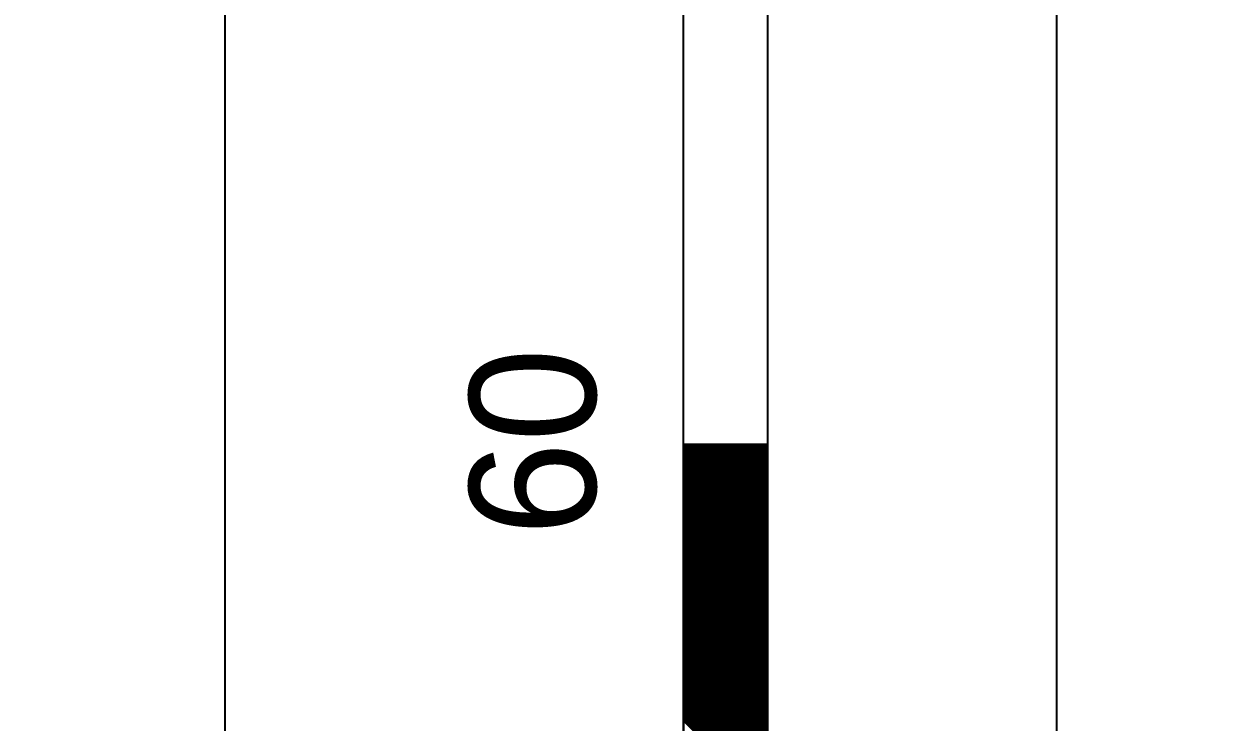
# Model space of a CAD drawing. Extents: x 729854 to 730444, y 4373781 to 4374808.
# Drawn here: x 730085.85 to 730100.01, y 4374737.71 to 4374746 of the extents above; entities that cross this region are included whole.
import ezdxf
from ezdxf.enums import TextEntityAlignment as Align

# ---------------------------------------------------------------- set-up
doc = ezdxf.new("R2010")
doc.units = 0
doc.layers.get('0').update_dxf_attribs({"linetype": 'CONTINUOUS'})

msp = doc.modelspace()

# ---------------------------------------------------------------- linework, layer by layer
at = {"color": 0, "linetype": 'CONTINUOUS'}
for p, q in [((730093.67, 4374681.01), (730093.67, 4374781.01)), ((730093.67, 4374681.01), (730093.67, 4374781.01)), ((730094.67, 4374681.01), (730094.67, 4374781.01)), ((730094.67, 4374681.01), (730094.67, 4374781.01)), ((730094.67, 4374740.01), (730093.67, 4374741.01)), ((730094.67, 4374740.01), (730093.67, 4374741.01)), ((730094.67, 4374739.99), (730093.67, 4374740.99)), ((730094.67, 4374739.99), (730093.67, 4374740.99)), ((730094.67, 4374739.98), (730093.67, 4374740.98)), ((730094.67, 4374739.98), (730093.67, 4374740.98)), ((730094.67, 4374739.97), (730093.67, 4374740.97)), ((730094.67, 4374739.97), (730093.67, 4374740.97)), ((730094.67, 4374740.02), (730093.68, 4374741.01)), ((730094.67, 4374740.02), (730093.68, 4374741.01)), ((730094.67, 4374740.04), (730093.7, 4374741.01)), ((730094.67, 4374740.04), (730093.7, 4374741.01)), ((730094.67, 4374740.05), (730093.71, 4374741.01)), ((730094.67, 4374740.05), (730093.71, 4374741.01)), ((730094.67, 4374740.07), (730093.73, 4374741.01)), ((730094.67, 4374740.07), (730093.73, 4374741.01)), ((730094.67, 4374740.08), (730093.74, 4374741.01)), ((730094.67, 4374740.08), (730093.74, 4374741.01)), ((730094.67, 4374740.09), (730093.75, 4374741.01)), ((730094.67, 4374740.09), (730093.75, 4374741.01)), ((730094.67, 4374740.11), (730093.77, 4374741.01)), ((730094.67, 4374740.11), (730093.77, 4374741.01)), ((730094.67, 4374740.12), (730093.78, 4374741.01)), ((730094.67, 4374740.12), (730093.78, 4374741.01)), ((730094.67, 4374740.14), (730093.8, 4374741.01)), ((730094.67, 4374740.14), (730093.8, 4374741.01)), ((730094.67, 4374740.15), (730093.81, 4374741.01)), ((730094.67, 4374740.15), (730093.81, 4374741.01)), ((730094.67, 4374740.16), (730093.82, 4374741.01)), ((730094.67, 4374740.16), (730093.82, 4374741.01)), ((730094.67, 4374740.18), (730093.84, 4374741.01)), ((730094.67, 4374740.18), (730093.84, 4374741.01)), ((730094.67, 4374740.19), (730093.85, 4374741.01)), ((730094.67, 4374740.19), (730093.85, 4374741.01)), ((730094.67, 4374740.21), (730093.87, 4374741.01)), ((730094.67, 4374740.21), (730093.87, 4374741.01)), ((730094.67, 4374740.22), (730093.88, 4374741.01)), ((730094.67, 4374740.22), (730093.88, 4374741.01)), ((730094.67, 4374740.23), (730093.89, 4374741.01)), ((730094.67, 4374740.23), (730093.89, 4374741.01)), ((730094.67, 4374740.25), (730093.91, 4374741.01)), ((730094.67, 4374740.25), (730093.91, 4374741.01)), ((730094.67, 4374740.26), (730093.92, 4374741.01)), ((730094.67, 4374740.26), (730093.92, 4374741.01)), ((730094.67, 4374740.28), (730093.94, 4374741.01)), ((730094.67, 4374740.28), (730093.94, 4374741.01)), ((730094.67, 4374740.29), (730093.95, 4374741.01)), ((730094.67, 4374740.29), (730093.95, 4374741.01)), ((730094.67, 4374740.31), (730093.97, 4374741.01)), ((730094.67, 4374740.31), (730093.97, 4374741.01)), ((730094.67, 4374740.32), (730093.98, 4374741.01)), ((730094.67, 4374740.32), (730093.98, 4374741.01)), ((730094.67, 4374740.33), (730093.99, 4374741.01)), ((730094.67, 4374740.33), (730093.99, 4374741.01)), ((730094.67, 4374740.35), (730094.01, 4374741.01)), ((730094.67, 4374740.35), (730094.01, 4374741.01)), ((730094.67, 4374740.36), (730094.02, 4374741.01)), ((730094.67, 4374740.36), (730094.02, 4374741.01)), ((730094.67, 4374740.38), (730094.04, 4374741.01)), ((730094.67, 4374740.38), (730094.04, 4374741.01)), ((730094.67, 4374740.39), (730094.05, 4374741.01)), ((730094.67, 4374740.39), (730094.05, 4374741.01)), ((730094.67, 4374740.4), (730094.06, 4374741.01)), ((730094.67, 4374740.4), (730094.06, 4374741.01)), ((730094.67, 4374740.42), (730094.08, 4374741.01)), ((730094.67, 4374740.42), (730094.08, 4374741.01)), ((730094.67, 4374740.43), (730094.09, 4374741.01)), ((730094.67, 4374740.43), (730094.09, 4374741.01)), ((730094.67, 4374740.45), (730094.11, 4374741.01)), ((730094.67, 4374740.45), (730094.11, 4374741.01)), ((730094.67, 4374740.46), (730094.12, 4374741.01)), ((730094.67, 4374740.46), (730094.12, 4374741.01)), ((730094.67, 4374740.48), (730094.14, 4374741.01)), ((730094.67, 4374740.48), (730094.14, 4374741.01)), ((730094.67, 4374740.49), (730094.15, 4374741.01)), ((730094.67, 4374740.49), (730094.15, 4374741.01)), ((730094.67, 4374740.5), (730094.16, 4374741.01)), ((730094.67, 4374740.5), (730094.16, 4374741.01)), ((730094.67, 4374740.52), (730094.18, 4374741.01)), ((730094.67, 4374740.52), (730094.18, 4374741.01)), ((730094.67, 4374740.53), (730094.19, 4374741.01)), ((730094.67, 4374740.53), (730094.19, 4374741.01)), ((730094.67, 4374740.55), (730094.21, 4374741.01)), ((730094.67, 4374740.55), (730094.21, 4374741.01)), ((730094.67, 4374740.56), (730094.22, 4374741.01)), ((730094.67, 4374740.56), (730094.22, 4374741.01)), ((730094.67, 4374740.57), (730094.23, 4374741.01)), ((730094.67, 4374740.57), (730094.23, 4374741.01)), ((730094.67, 4374740.59), (730094.25, 4374741.01)), ((730094.67, 4374740.59), (730094.25, 4374741.01)), ((730094.67, 4374740.6), (730094.26, 4374741.01)), ((730094.67, 4374740.6), (730094.26, 4374741.01)), ((730094.67, 4374740.62), (730094.28, 4374741.01)), ((730094.67, 4374740.62), (730094.28, 4374741.01)), ((730094.67, 4374740.63), (730094.29, 4374741.01)), ((730094.67, 4374740.63), (730094.29, 4374741.01)), ((730094.67, 4374740.65), (730094.31, 4374741.01)), ((730094.67, 4374740.65), (730094.31, 4374741.01)), ((730094.67, 4374740.66), (730094.32, 4374741.01)), ((730094.67, 4374740.66), (730094.32, 4374741.01)), ((730094.67, 4374740.67), (730094.33, 4374741.01)), ((730094.67, 4374740.67), (730094.33, 4374741.01)), ((730094.67, 4374740.69), (730094.35, 4374741.01)), ((730094.67, 4374740.69), (730094.35, 4374741.01)), ((730094.67, 4374740.7), (730094.36, 4374741.01)), ((730094.67, 4374740.7), (730094.36, 4374741.01)), ((730094.67, 4374740.72), (730094.38, 4374741.01)), ((730094.67, 4374740.72), (730094.38, 4374741.01)), ((730094.67, 4374740.73), (730094.39, 4374741.01)), ((730094.67, 4374740.73), (730094.39, 4374741.01)), ((730094.67, 4374740.74), (730094.4, 4374741.01)), ((730094.67, 4374740.74), (730094.4, 4374741.01)), ((730094.67, 4374740.76), (730094.42, 4374741.01)), ((730094.67, 4374740.76), (730094.42, 4374741.01)), ((730094.67, 4374740.77), (730094.43, 4374741.01)), ((730094.67, 4374740.77), (730094.43, 4374741.01)), ((730094.67, 4374740.79), (730094.45, 4374741.01)), ((730094.67, 4374740.79), (730094.45, 4374741.01)), ((730094.67, 4374740.8), (730094.46, 4374741.01)), ((730094.67, 4374740.8), (730094.46, 4374741.01)), ((730094.67, 4374740.81), (730094.47, 4374741.01)), ((730094.67, 4374740.81), (730094.47, 4374741.01)), ((730094.67, 4374740.83), (730094.49, 4374741.01)), ((730094.67, 4374740.83), (730094.49, 4374741.01)), ((730094.67, 4374740.84), (730094.5, 4374741.01)), ((730094.67, 4374740.84), (730094.5, 4374741.01)), ((730094.67, 4374740.86), (730094.52, 4374741.01)), ((730094.67, 4374740.86), (730094.52, 4374741.01)), ((730094.67, 4374740.87), (730094.53, 4374741.01)), ((730094.67, 4374740.87), (730094.53, 4374741.01)), ((730094.67, 4374740.89), (730094.55, 4374741.01)), ((730094.67, 4374740.89), (730094.55, 4374741.01)), ((730094.67, 4374740.9), (730094.56, 4374741.01)), ((730094.67, 4374740.9), (730094.56, 4374741.01)), ((730094.67, 4374740.91), (730094.57, 4374741.01)), ((730094.67, 4374740.91), (730094.57, 4374741.01)), ((730094.67, 4374740.93), (730094.59, 4374741.01)), ((730094.67, 4374740.93), (730094.59, 4374741.01)), ((730094.67, 4374740.94), (730094.6, 4374741.01)), ((730094.67, 4374740.94), (730094.6, 4374741.01)), ((730094.67, 4374740.96), (730094.62, 4374741.01)), ((730094.67, 4374740.96), (730094.62, 4374741.01)), ((730094.67, 4374740.97), (730094.63, 4374741.01)), ((730094.67, 4374740.97), (730094.63, 4374741.01)), ((730094.67, 4374740.98), (730094.64, 4374741.01)), ((730094.67, 4374740.98), (730094.64, 4374741.01)), ((730094.67, 4374741), (730094.66, 4374741.01)), ((730094.67, 4374741), (730094.66, 4374741.01)), ((730094.67, 4374739.95), (730093.67, 4374740.95)), ((730094.67, 4374739.95), (730093.67, 4374740.95)), ((730094.67, 4374739.94), (730093.67, 4374740.94)), ((730094.67, 4374739.94), (730093.67, 4374740.94)), ((730094.67, 4374739.92), (730093.67, 4374740.92)), ((730094.67, 4374739.92), (730093.67, 4374740.92)), ((730094.67, 4374739.91), (730093.67, 4374740.91)), ((730094.67, 4374739.91), (730093.67, 4374740.91)), ((730094.67, 4374739.9), (730093.67, 4374740.9)), ((730094.67, 4374739.9), (730093.67, 4374740.9)), ((730094.67, 4374739.88), (730093.67, 4374740.88)), ((730094.67, 4374739.88), (730093.67, 4374740.88)), ((730094.67, 4374739.87), (730093.67, 4374740.87)), ((730094.67, 4374739.87), (730093.67, 4374740.87)), ((730094.67, 4374739.85), (730093.67, 4374740.85)), ((730094.67, 4374739.85), (730093.67, 4374740.85)), ((730094.67, 4374739.84), (730093.67, 4374740.84)), ((730094.67, 4374739.84), (730093.67, 4374740.84)), ((730094.67, 4374739.82), (730093.67, 4374740.82)), ((730094.67, 4374739.82), (730093.67, 4374740.82)), ((730094.67, 4374739.81), (730093.67, 4374740.81)), ((730094.67, 4374739.81), (730093.67, 4374740.81)), ((730094.67, 4374739.8), (730093.67, 4374740.8)), ((730094.67, 4374739.8), (730093.67, 4374740.8)), ((730094.67, 4374739.78), (730093.67, 4374740.78)), ((730094.67, 4374739.78), (730093.67, 4374740.78)), ((730094.67, 4374739.77), (730093.67, 4374740.77)), ((730094.67, 4374739.77), (730093.67, 4374740.77)), ((730094.67, 4374739.75), (730093.67, 4374740.75)), ((730094.67, 4374739.75), (730093.67, 4374740.75)), ((730094.67, 4374739.74), (730093.67, 4374740.74)), ((730094.67, 4374739.74), (730093.67, 4374740.74)), ((730094.67, 4374739.73), (730093.67, 4374740.73)), ((730094.67, 4374739.73), (730093.67, 4374740.73)), ((730094.67, 4374739.71), (730093.67, 4374740.71)), ((730094.67, 4374739.71), (730093.67, 4374740.71)), ((730094.67, 4374739.7), (730093.67, 4374740.7)), ((730094.67, 4374739.7), (730093.67, 4374740.7)), ((730094.67, 4374739.68), (730093.67, 4374740.68)), ((730094.67, 4374739.68), (730093.67, 4374740.68)), ((730094.67, 4374739.67), (730093.67, 4374740.67)), ((730094.67, 4374739.67), (730093.67, 4374740.67)), ((730094.67, 4374739.66), (730093.67, 4374740.66)), ((730094.67, 4374739.66), (730093.67, 4374740.66)), ((730094.67, 4374739.64), (730093.67, 4374740.64)), ((730094.67, 4374739.64), (730093.67, 4374740.64)), ((730094.67, 4374739.63), (730093.67, 4374740.63)), ((730094.67, 4374739.63), (730093.67, 4374740.63)), ((730094.67, 4374739.61), (730093.67, 4374740.61)), ((730094.67, 4374739.61), (730093.67, 4374740.61)), ((730094.67, 4374739.6), (730093.67, 4374740.6)), ((730094.67, 4374739.6), (730093.67, 4374740.6)), ((730094.67, 4374739.58), (730093.67, 4374740.58)), ((730094.67, 4374739.58), (730093.67, 4374740.58)), ((730094.67, 4374739.57), (730093.67, 4374740.57)), ((730094.67, 4374739.57), (730093.67, 4374740.57)), ((730094.67, 4374739.56), (730093.67, 4374740.56)), ((730094.67, 4374739.56), (730093.67, 4374740.56)), ((730094.67, 4374739.54), (730093.67, 4374740.54)), ((730094.67, 4374739.54), (730093.67, 4374740.54)), ((730094.67, 4374739.53), (730093.67, 4374740.53)), ((730094.67, 4374739.53), (730093.67, 4374740.53)), ((730094.67, 4374739.51), (730093.67, 4374740.51)), ((730094.67, 4374739.51), (730093.67, 4374740.51)), ((730094.67, 4374739.5), (730093.67, 4374740.5)), ((730094.67, 4374739.5), (730093.67, 4374740.5)), ((730094.67, 4374739.49), (730093.67, 4374740.49)), ((730094.67, 4374739.49), (730093.67, 4374740.49)), ((730094.67, 4374739.47), (730093.67, 4374740.47)), ((730094.67, 4374739.47), (730093.67, 4374740.47)), ((730094.67, 4374739.46), (730093.67, 4374740.46)), ((730094.67, 4374739.46), (730093.67, 4374740.46)), ((730094.67, 4374739.44), (730093.67, 4374740.44)), ((730094.67, 4374739.44), (730093.67, 4374740.44)), ((730094.67, 4374739.43), (730093.67, 4374740.43)), ((730094.67, 4374739.43), (730093.67, 4374740.43)), ((730094.67, 4374739.41), (730093.67, 4374740.41)), ((730094.67, 4374739.41), (730093.67, 4374740.41)), ((730094.67, 4374739.4), (730093.67, 4374740.4)), ((730094.67, 4374739.4), (730093.67, 4374740.4)), ((730094.67, 4374739.39), (730093.67, 4374740.39)), ((730094.67, 4374739.39), (730093.67, 4374740.39)), ((730094.67, 4374739.37), (730093.67, 4374740.37)), ((730094.67, 4374739.37), (730093.67, 4374740.37)), ((730094.67, 4374739.36), (730093.67, 4374740.36)), ((730094.67, 4374739.36), (730093.67, 4374740.36)), ((730094.67, 4374739.34), (730093.67, 4374740.34)), ((730094.67, 4374739.34), (730093.67, 4374740.34)), ((730094.67, 4374739.33), (730093.67, 4374740.33)), ((730094.67, 4374739.33), (730093.67, 4374740.33)), ((730094.67, 4374739.32), (730093.67, 4374740.32)), ((730094.67, 4374739.32), (730093.67, 4374740.32)), ((730094.67, 4374739.3), (730093.67, 4374740.3)), ((730094.67, 4374739.3), (730093.67, 4374740.3)), ((730094.67, 4374739.29), (730093.67, 4374740.29)), ((730094.67, 4374739.29), (730093.67, 4374740.29)), ((730094.67, 4374739.27), (730093.67, 4374740.27)), ((730094.67, 4374739.27), (730093.67, 4374740.27)), ((730094.67, 4374739.26), (730093.67, 4374740.26)), ((730094.67, 4374739.26), (730093.67, 4374740.26)), ((730094.67, 4374739.24), (730093.67, 4374740.24)), ((730094.67, 4374739.24), (730093.67, 4374740.24)), ((730094.67, 4374739.23), (730093.67, 4374740.23)), ((730094.67, 4374739.23), (730093.67, 4374740.23)), ((730094.67, 4374739.22), (730093.67, 4374740.22)), ((730094.67, 4374739.22), (730093.67, 4374740.22)), ((730094.67, 4374739.2), (730093.67, 4374740.2)), ((730094.67, 4374739.2), (730093.67, 4374740.2)), ((730094.67, 4374739.19), (730093.67, 4374740.19)), ((730094.67, 4374739.19), (730093.67, 4374740.19)), ((730094.67, 4374739.17), (730093.67, 4374740.17)), ((730094.67, 4374739.17), (730093.67, 4374740.17)), ((730094.67, 4374739.16), (730093.67, 4374740.16)), ((730094.67, 4374739.16), (730093.67, 4374740.16)), ((730094.67, 4374739.15), (730093.67, 4374740.15)), ((730094.67, 4374739.15), (730093.67, 4374740.15)), ((730094.67, 4374739.13), (730093.67, 4374740.13)), ((730094.67, 4374739.13), (730093.67, 4374740.13)), ((730094.67, 4374739.12), (730093.67, 4374740.12)), ((730094.67, 4374739.12), (730093.67, 4374740.12)), ((730094.67, 4374739.1), (730093.67, 4374740.1)), ((730094.67, 4374739.1), (730093.67, 4374740.1)), ((730094.67, 4374739.09), (730093.67, 4374740.09)), ((730094.67, 4374739.09), (730093.67, 4374740.09)), ((730094.67, 4374739.08), (730093.67, 4374740.08)), ((730094.67, 4374739.08), (730093.67, 4374740.08)), ((730094.67, 4374739.06), (730093.67, 4374740.06)), ((730094.67, 4374739.06), (730093.67, 4374740.06)), ((730094.67, 4374739.05), (730093.67, 4374740.05)), ((730094.67, 4374739.05), (730093.67, 4374740.05)), ((730094.67, 4374739.03), (730093.67, 4374740.03)), ((730094.67, 4374739.03), (730093.67, 4374740.03)), ((730094.67, 4374739.02), (730093.67, 4374740.02)), ((730094.67, 4374739.02), (730093.67, 4374740.02)), ((730094.67, 4374739), (730093.67, 4374740)), ((730094.67, 4374739), (730093.67, 4374740)), ((730094.67, 4374738.99), (730093.67, 4374739.99)), ((730094.67, 4374738.99), (730093.67, 4374739.99)), ((730094.67, 4374738.98), (730093.67, 4374739.98)), ((730094.67, 4374738.98), (730093.67, 4374739.98)), ((730094.67, 4374738.96), (730093.67, 4374739.96)), ((730094.67, 4374738.96), (730093.67, 4374739.96)), ((730094.67, 4374738.95), (730093.67, 4374739.95)), ((730094.67, 4374738.95), (730093.67, 4374739.95)), ((730094.67, 4374738.93), (730093.67, 4374739.93)), ((730094.67, 4374738.93), (730093.67, 4374739.93)), ((730094.67, 4374738.92), (730093.67, 4374739.92)), ((730094.67, 4374738.92), (730093.67, 4374739.92)), ((730094.67, 4374738.91), (730093.67, 4374739.91)), ((730094.67, 4374738.91), (730093.67, 4374739.91)), ((730094.67, 4374738.89), (730093.67, 4374739.89)), ((730094.67, 4374738.89), (730093.67, 4374739.89)), ((730094.67, 4374738.88), (730093.67, 4374739.88)), ((730094.67, 4374738.88), (730093.67, 4374739.88)), ((730094.67, 4374738.86), (730093.67, 4374739.86)), ((730094.67, 4374738.86), (730093.67, 4374739.86)), ((730094.67, 4374738.85), (730093.67, 4374739.85)), ((730094.67, 4374738.85), (730093.67, 4374739.85)), ((730094.67, 4374738.83), (730093.67, 4374739.83)), ((730094.67, 4374738.83), (730093.67, 4374739.83)), ((730094.67, 4374738.82), (730093.67, 4374739.82)), ((730094.67, 4374738.82), (730093.67, 4374739.82)), ((730094.67, 4374738.81), (730093.67, 4374739.81)), ((730094.67, 4374738.81), (730093.67, 4374739.81)), ((730094.67, 4374738.79), (730093.67, 4374739.79)), ((730094.67, 4374738.79), (730093.67, 4374739.79)), ((730094.67, 4374738.78), (730093.67, 4374739.78)), ((730094.67, 4374738.78), (730093.67, 4374739.78)), ((730094.67, 4374738.76), (730093.67, 4374739.76)), ((730094.67, 4374738.76), (730093.67, 4374739.76)), ((730094.67, 4374738.75), (730093.67, 4374739.75)), ((730094.67, 4374738.75), (730093.67, 4374739.75)), ((730094.67, 4374738.74), (730093.67, 4374739.74)), ((730094.67, 4374738.74), (730093.67, 4374739.74)), ((730094.67, 4374738.72), (730093.67, 4374739.72)), ((730094.67, 4374738.72), (730093.67, 4374739.72)), ((730094.67, 4374738.71), (730093.67, 4374739.71)), ((730094.67, 4374738.71), (730093.67, 4374739.71)), ((730094.67, 4374738.69), (730093.67, 4374739.69)), ((730094.67, 4374738.69), (730093.67, 4374739.69)), ((730094.67, 4374738.68), (730093.67, 4374739.68)), ((730094.67, 4374738.68), (730093.67, 4374739.68)), ((730094.67, 4374738.67), (730093.67, 4374739.67)), ((730094.67, 4374738.67), (730093.67, 4374739.67)), ((730094.67, 4374738.65), (730093.67, 4374739.65)), ((730094.67, 4374738.65), (730093.67, 4374739.65)), ((730094.67, 4374738.64), (730093.67, 4374739.64)), ((730094.67, 4374738.64), (730093.67, 4374739.64)), ((730094.67, 4374738.62), (730093.67, 4374739.62)), ((730094.67, 4374738.62), (730093.67, 4374739.62)), ((730094.67, 4374738.61), (730093.67, 4374739.61)), ((730094.67, 4374738.61), (730093.67, 4374739.61)), ((730094.67, 4374738.59), (730093.67, 4374739.59)), ((730094.67, 4374738.59), (730093.67, 4374739.59)), ((730094.67, 4374738.58), (730093.67, 4374739.58)), ((730094.67, 4374738.58), (730093.67, 4374739.58)), ((730094.67, 4374738.57), (730093.67, 4374739.57)), ((730094.67, 4374738.57), (730093.67, 4374739.57)), ((730094.67, 4374738.55), (730093.67, 4374739.55)), ((730094.67, 4374738.55), (730093.67, 4374739.55)), ((730094.67, 4374738.54), (730093.67, 4374739.54)), ((730094.67, 4374738.54), (730093.67, 4374739.54)), ((730094.67, 4374738.52), (730093.67, 4374739.52)), ((730094.67, 4374738.52), (730093.67, 4374739.52)), ((730094.67, 4374738.51), (730093.67, 4374739.51)), ((730094.67, 4374738.51), (730093.67, 4374739.51)), ((730094.67, 4374738.5), (730093.67, 4374739.5)), ((730094.67, 4374738.5), (730093.67, 4374739.5)), ((730094.67, 4374738.48), (730093.67, 4374739.48)), ((730094.67, 4374738.48), (730093.67, 4374739.48)), ((730094.67, 4374738.47), (730093.67, 4374739.47)), ((730094.67, 4374738.47), (730093.67, 4374739.47)), ((730094.67, 4374738.45), (730093.67, 4374739.45)), ((730094.67, 4374738.45), (730093.67, 4374739.45)), ((730094.67, 4374738.44), (730093.67, 4374739.44)), ((730094.67, 4374738.44), (730093.67, 4374739.44)), ((730094.67, 4374738.42), (730093.67, 4374739.42)), ((730094.67, 4374738.42), (730093.67, 4374739.42)), ((730094.67, 4374738.41), (730093.67, 4374739.41)), ((730094.67, 4374738.41), (730093.67, 4374739.41)), ((730094.67, 4374738.4), (730093.67, 4374739.4)), ((730094.67, 4374738.4), (730093.67, 4374739.4)), ((730094.67, 4374738.38), (730093.67, 4374739.38)), ((730094.67, 4374738.38), (730093.67, 4374739.38)), ((730094.67, 4374738.37), (730093.67, 4374739.37)), ((730094.67, 4374738.37), (730093.67, 4374739.37)), ((730094.67, 4374738.35), (730093.67, 4374739.35)), ((730094.67, 4374738.35), (730093.67, 4374739.35)), ((730094.67, 4374738.34), (730093.67, 4374739.34)), ((730094.67, 4374738.34), (730093.67, 4374739.34)), ((730094.67, 4374738.33), (730093.67, 4374739.33)), ((730094.67, 4374738.33), (730093.67, 4374739.33)), ((730094.67, 4374738.31), (730093.67, 4374739.31)), ((730094.67, 4374738.31), (730093.67, 4374739.31)), ((730094.67, 4374738.3), (730093.67, 4374739.3)), ((730094.67, 4374738.3), (730093.67, 4374739.3)), ((730094.67, 4374738.28), (730093.67, 4374739.28)), ((730094.67, 4374738.28), (730093.67, 4374739.28)), ((730094.67, 4374738.27), (730093.67, 4374739.27)), ((730094.67, 4374738.27), (730093.67, 4374739.27)), ((730094.67, 4374738.25), (730093.67, 4374739.25)), ((730094.67, 4374738.25), (730093.67, 4374739.25)), ((730094.67, 4374738.24), (730093.67, 4374739.24)), ((730094.67, 4374738.24), (730093.67, 4374739.24)), ((730094.67, 4374738.23), (730093.67, 4374739.23)), ((730094.67, 4374738.23), (730093.67, 4374739.23)), ((730094.67, 4374738.21), (730093.67, 4374739.21)), ((730094.67, 4374738.21), (730093.67, 4374739.21)), ((730094.67, 4374738.2), (730093.67, 4374739.2)), ((730094.67, 4374738.2), (730093.67, 4374739.2)), ((730094.67, 4374738.18), (730093.67, 4374739.18)), ((730094.67, 4374738.18), (730093.67, 4374739.18)), ((730094.67, 4374738.17), (730093.67, 4374739.17)), ((730094.67, 4374738.17), (730093.67, 4374739.17)), ((730094.67, 4374738.16), (730093.67, 4374739.16)), ((730094.67, 4374738.16), (730093.67, 4374739.16)), ((730094.67, 4374738.14), (730093.67, 4374739.14)), ((730094.67, 4374738.14), (730093.67, 4374739.14)), ((730094.67, 4374738.13), (730093.67, 4374739.13)), ((730094.67, 4374738.13), (730093.67, 4374739.13)), ((730094.67, 4374738.11), (730093.67, 4374739.11)), ((730094.67, 4374738.11), (730093.67, 4374739.11)), ((730094.67, 4374738.1), (730093.67, 4374739.1)), ((730094.67, 4374738.1), (730093.67, 4374739.1)), ((730094.67, 4374738.09), (730093.67, 4374739.09)), ((730094.67, 4374738.09), (730093.67, 4374739.09)), ((730094.67, 4374738.07), (730093.67, 4374739.07)), ((730094.67, 4374738.07), (730093.67, 4374739.07)), ((730094.67, 4374738.06), (730093.67, 4374739.06)), ((730094.67, 4374738.06), (730093.67, 4374739.06)), ((730094.67, 4374738.04), (730093.67, 4374739.04)), ((730094.67, 4374738.04), (730093.67, 4374739.04)), ((730094.67, 4374738.03), (730093.67, 4374739.03)), ((730094.67, 4374738.03), (730093.67, 4374739.03)), ((730094.67, 4374738.01), (730093.67, 4374739.01)), ((730094.67, 4374738.01), (730093.67, 4374739.01)), ((730094.67, 4374738), (730093.67, 4374739)), ((730094.67, 4374738), (730093.67, 4374739)), ((730094.67, 4374737.99), (730093.67, 4374738.99)), ((730094.67, 4374737.99), (730093.67, 4374738.99)), ((730094.67, 4374737.97), (730093.67, 4374738.97)), ((730094.67, 4374737.97), (730093.67, 4374738.97)), ((730094.67, 4374737.96), (730093.67, 4374738.96)), ((730094.67, 4374737.96), (730093.67, 4374738.96)), ((730094.67, 4374737.94), (730093.67, 4374738.94)), ((730094.67, 4374737.94), (730093.67, 4374738.94)), ((730094.67, 4374737.93), (730093.67, 4374738.93)), ((730094.67, 4374737.93), (730093.67, 4374738.93)), ((730094.67, 4374737.92), (730093.67, 4374738.92)), ((730094.67, 4374737.92), (730093.67, 4374738.92)), ((730094.67, 4374737.9), (730093.67, 4374738.9)), ((730094.67, 4374737.9), (730093.67, 4374738.9)), ((730094.67, 4374737.89), (730093.67, 4374738.89)), ((730094.67, 4374737.89), (730093.67, 4374738.89)), ((730094.67, 4374737.87), (730093.67, 4374738.87)), ((730094.67, 4374737.87), (730093.67, 4374738.87)), ((730094.67, 4374737.86), (730093.67, 4374738.86)), ((730094.67, 4374737.86), (730093.67, 4374738.86)), ((730094.67, 4374737.84), (730093.67, 4374738.84)), ((730094.67, 4374737.84), (730093.67, 4374738.84)), ((730094.67, 4374737.83), (730093.67, 4374738.83)), ((730094.67, 4374737.83), (730093.67, 4374738.83)), ((730094.67, 4374737.82), (730093.67, 4374738.82)), ((730094.67, 4374737.82), (730093.67, 4374738.82)), ((730094.67, 4374737.8), (730093.67, 4374738.8)), ((730094.67, 4374737.8), (730093.67, 4374738.8)), ((730094.67, 4374737.79), (730093.67, 4374738.79)), ((730094.67, 4374737.79), (730093.67, 4374738.79)), ((730094.67, 4374737.77), (730093.67, 4374738.77)), ((730094.67, 4374737.77), (730093.67, 4374738.77)), ((730094.67, 4374737.76), (730093.67, 4374738.76)), ((730094.67, 4374737.76), (730093.67, 4374738.76)), ((730094.67, 4374737.75), (730093.67, 4374738.75)), ((730094.67, 4374737.75), (730093.67, 4374738.75)), ((730094.67, 4374737.73), (730093.67, 4374738.73)), ((730094.67, 4374737.73), (730093.67, 4374738.73)), ((730094.67, 4374737.72), (730093.67, 4374738.72)), ((730094.67, 4374737.72), (730093.67, 4374738.72)), ((730094.67, 4374737.7), (730093.67, 4374738.7)), ((730094.67, 4374737.7), (730093.67, 4374738.7)), ((730094.67, 4374737.69), (730093.67, 4374738.69)), ((730094.67, 4374737.69), (730093.67, 4374738.69)), ((730094.67, 4374737.68), (730093.67, 4374738.68)), ((730094.67, 4374737.68), (730093.67, 4374738.68)), ((730094.67, 4374737.66), (730093.67, 4374738.66)), ((730094.67, 4374737.66), (730093.67, 4374738.66)), ((730094.67, 4374737.65), (730093.67, 4374738.65)), ((730094.67, 4374737.65), (730093.67, 4374738.65)), ((730094.67, 4374737.63), (730093.67, 4374738.63)), ((730094.67, 4374737.63), (730093.67, 4374738.63)), ((730094.67, 4374737.62), (730093.67, 4374738.62)), ((730094.67, 4374737.62), (730093.67, 4374738.62)), ((730094.67, 4374737.6), (730093.67, 4374738.6)), ((730094.67, 4374737.6), (730093.67, 4374738.6)), ((730094.67, 4374737.59), (730093.67, 4374738.59)), ((730094.67, 4374737.59), (730093.67, 4374738.59)), ((730094.67, 4374737.58), (730093.67, 4374738.58)), ((730094.67, 4374737.58), (730093.67, 4374738.58)), ((730094.67, 4374737.56), (730093.67, 4374738.56)), ((730094.67, 4374737.56), (730093.67, 4374738.56)), ((730094.67, 4374737.55), (730093.67, 4374738.55)), ((730094.67, 4374737.55), (730093.67, 4374738.55)), ((730094.67, 4374737.53), (730093.67, 4374738.53)), ((730094.67, 4374737.53), (730093.67, 4374738.53)), ((730094.67, 4374737.52), (730093.67, 4374738.52)), ((730094.67, 4374737.52), (730093.67, 4374738.52)), ((730094.67, 4374737.51), (730093.67, 4374738.51)), ((730094.67, 4374737.51), (730093.67, 4374738.51)), ((730094.67, 4374737.49), (730093.67, 4374738.49)), ((730094.67, 4374737.49), (730093.67, 4374738.49)), ((730094.67, 4374737.48), (730093.67, 4374738.48)), ((730094.67, 4374737.48), (730093.67, 4374738.48)), ((730094.67, 4374737.46), (730093.67, 4374738.46)), ((730094.67, 4374737.46), (730093.67, 4374738.46)), ((730094.67, 4374737.45), (730093.67, 4374738.45)), ((730094.67, 4374737.45), (730093.67, 4374738.45)), ((730094.67, 4374737.43), (730093.67, 4374738.43)), ((730094.67, 4374737.43), (730093.67, 4374738.43)), ((730094.67, 4374737.42), (730093.67, 4374738.42)), ((730094.67, 4374737.42), (730093.67, 4374738.42)), ((730094.67, 4374737.41), (730093.67, 4374738.41)), ((730094.67, 4374737.41), (730093.67, 4374738.41)), ((730094.67, 4374737.39), (730093.67, 4374738.39)), ((730094.67, 4374737.39), (730093.67, 4374738.39)), ((730094.67, 4374737.38), (730093.67, 4374738.38)), ((730094.67, 4374737.38), (730093.67, 4374738.38)), ((730094.67, 4374737.36), (730093.67, 4374738.36)), ((730094.67, 4374737.36), (730093.67, 4374738.36)), ((730094.67, 4374737.35), (730093.67, 4374738.35)), ((730094.67, 4374737.35), (730093.67, 4374738.35)), ((730094.67, 4374737.34), (730093.67, 4374738.34)), ((730094.67, 4374737.34), (730093.67, 4374738.34)), ((730094.67, 4374737.32), (730093.67, 4374738.32)), ((730094.67, 4374737.32), (730093.67, 4374738.32)), ((730094.67, 4374737.31), (730093.67, 4374738.31)), ((730094.67, 4374737.31), (730093.67, 4374738.31)), ((730094.67, 4374737.29), (730093.67, 4374738.29)), ((730094.67, 4374737.29), (730093.67, 4374738.29)), ((730094.67, 4374737.28), (730093.67, 4374738.28)), ((730094.67, 4374737.28), (730093.67, 4374738.28)), ((730094.67, 4374737.27), (730093.67, 4374738.27)), ((730094.67, 4374737.27), (730093.67, 4374738.27)), ((730094.67, 4374737.25), (730093.67, 4374738.25)), ((730094.67, 4374737.25), (730093.67, 4374738.25)), ((730094.67, 4374737.24), (730093.67, 4374738.24)), ((730094.67, 4374737.24), (730093.67, 4374738.24)), ((730094.67, 4374737.22), (730093.67, 4374738.22)), ((730094.67, 4374737.22), (730093.67, 4374738.22)), ((730094.67, 4374737.21), (730093.67, 4374738.21)), ((730094.67, 4374737.21), (730093.67, 4374738.21)), ((730094.67, 4374737.19), (730093.67, 4374738.19)), ((730094.67, 4374737.19), (730093.67, 4374738.19)), ((730094.67, 4374737.18), (730093.67, 4374738.18)), ((730094.67, 4374737.18), (730093.67, 4374738.18)), ((730094.67, 4374737.17), (730093.67, 4374738.17)), ((730094.67, 4374737.17), (730093.67, 4374738.17)), ((730094.67, 4374737.15), (730093.67, 4374738.15)), ((730094.67, 4374737.15), (730093.67, 4374738.15)), ((730094.67, 4374737.14), (730093.67, 4374738.14)), ((730094.67, 4374737.14), (730093.67, 4374738.14)), ((730094.67, 4374737.12), (730093.67, 4374738.12)), ((730094.67, 4374737.12), (730093.67, 4374738.12)), ((730094.67, 4374737.11), (730093.67, 4374738.11)), ((730094.67, 4374737.11), (730093.67, 4374738.11)), ((730094.67, 4374737.1), (730093.67, 4374738.1)), ((730094.67, 4374737.1), (730093.67, 4374738.1)), ((730094.67, 4374737.08), (730093.67, 4374738.08)), ((730094.67, 4374737.08), (730093.67, 4374738.08)), ((730094.67, 4374737.07), (730093.67, 4374738.07)), ((730094.67, 4374737.07), (730093.67, 4374738.07)), ((730094.67, 4374737.05), (730093.67, 4374738.05)), ((730094.67, 4374737.05), (730093.67, 4374738.05)), ((730094.67, 4374737.04), (730093.67, 4374738.04)), ((730094.67, 4374737.04), (730093.67, 4374738.04)), ((730094.67, 4374737.02), (730093.67, 4374738.02)), ((730094.67, 4374737.02), (730093.67, 4374738.02)), ((730094.67, 4374737.01), (730093.67, 4374738.01)), ((730094.67, 4374737.01), (730093.67, 4374738.01)), ((730094.67, 4374737), (730093.67, 4374738)), ((730094.67, 4374737), (730093.67, 4374738)), ((730094.67, 4374736.98), (730093.67, 4374737.98)), ((730094.67, 4374736.98), (730093.67, 4374737.98)), ((730094.67, 4374736.97), (730093.67, 4374737.97)), ((730094.67, 4374736.97), (730093.67, 4374737.97)), ((730094.67, 4374736.95), (730093.67, 4374737.95)), ((730094.67, 4374736.95), (730093.67, 4374737.95)), ((730094.67, 4374736.94), (730093.67, 4374737.94)), ((730094.67, 4374736.94), (730093.67, 4374737.94)), ((730094.67, 4374736.93), (730093.67, 4374737.93)), ((730094.67, 4374736.93), (730093.67, 4374737.93)), ((730094.67, 4374736.91), (730093.67, 4374737.91)), ((730094.67, 4374736.91), (730093.67, 4374737.91)), ((730094.67, 4374736.9), (730093.67, 4374737.9)), ((730094.67, 4374736.9), (730093.67, 4374737.9)), ((730094.67, 4374736.88), (730093.67, 4374737.88)), ((730094.67, 4374736.88), (730093.67, 4374737.88)), ((730094.67, 4374736.87), (730093.67, 4374737.87)), ((730094.67, 4374736.87), (730093.67, 4374737.87)), ((730094.67, 4374736.85), (730093.67, 4374737.85)), ((730094.67, 4374736.85), (730093.67, 4374737.85)), ((730094.67, 4374736.84), (730093.67, 4374737.84)), ((730094.67, 4374736.84), (730093.67, 4374737.84)), ((730094.67, 4374736.83), (730093.67, 4374737.83)), ((730094.67, 4374736.83), (730093.67, 4374737.83)), ((730094.67, 4374736.81), (730093.67, 4374737.81)), ((730094.67, 4374736.81), (730093.67, 4374737.81)), ((730094.67, 4374736.8), (730093.67, 4374737.8)), ((730094.67, 4374736.8), (730093.67, 4374737.8)), ((730094.67, 4374736.78), (730093.67, 4374737.78)), ((730094.67, 4374736.78), (730093.67, 4374737.78)), ((730094.67, 4374736.77), (730093.67, 4374737.77)), ((730094.67, 4374736.77), (730093.67, 4374737.77)), ((730094.67, 4374736.76), (730093.67, 4374737.76)), ((730094.67, 4374736.76), (730093.67, 4374737.76)), ((730094.67, 4374736.74), (730093.67, 4374737.74)), ((730094.67, 4374736.74), (730093.67, 4374737.74)), ((730094.67, 4374736.73), (730093.67, 4374737.73)), ((730094.67, 4374736.73), (730093.67, 4374737.73))]:
    msp.add_line(p, q, dxfattribs=at)
msp.add_lwpolyline([(730094.67, 4374731.01), (730094.67, 4374741.01), (730093.67, 4374741.01), (730093.67, 4374731.01)], close=True, dxfattribs=at)
msp.add_lwpolyline([(730094.67, 4374731.01), (730094.67, 4374741.01), (730093.67, 4374741.01), (730093.67, 4374731.01)], close=True, dxfattribs=at)

# ---------------------------------------------------------------- texts
msp.add_text('60', height=1.5, rotation=90, dxfattribs=at).set_placement((730091.88, 4374741.04), align=Align.MIDDLE)
msp.add_text('60', height=1.5, rotation=90, dxfattribs=at).set_placement((730091.88, 4374741.04), align=Align.MIDDLE)

# ---------------------------------------------------------------- meshes
mesh = msp.add_polyface(dxfattribs=at)
corners = [(730162.5, 4373781), (729854.5, 4374807.5), (730444, 4373781), (730444, 4374807.5), (729854.5, 4373781)]
mesh.append_faces([[corners[k] for k in face] for face in [(0, 1, 4), (1, 0, 2, 3)]], dxfattribs={"vtx0": -1, "color": 0})
mesh = msp.add_polyface(dxfattribs=at)
corners = [(730145.58, 4374621), (730145.58, 4374801.5), (729864.5, 4374801.5), (729864.5, 4374621)]
mesh.append_faces([[corners[k] for k in face] for face in [(0, 1, 2, 3)]], dxfattribs={"color": 0})
mesh = msp.add_polyface(dxfattribs=at)
corners = [(730098.1, 4374628.19), (730098.1, 4374794.66), (730088.23, 4374794.66), (730088.23, 4374628.19)]
mesh.append_faces([[corners[k] for k in face] for face in [(0, 1, 2, 3)]], dxfattribs={"color": 0})

doc.saveas('drawing.dxf')
